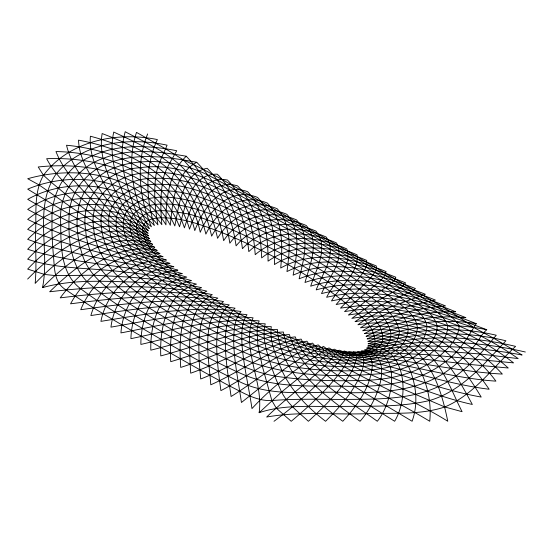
<?xml version="1.0" encoding="UTF-8"?>
<svg xmlns="http://www.w3.org/2000/svg" width="553" height="553" viewBox="0 0 553 553"><rect width="100%" height="100%" fill="white"/><g stroke="black" fill="none" stroke-linecap="round" stroke-linejoin="round"><path stroke-width="0.83" d="M186.23 156.229C167.87 173.995 165.748 200.774 165.969 224.864C138.229 178.985 74.316 169.356 27.705 189.14C72.035 216.271 116.953 243.126 166.398 260.055C132.513 258.175 99.941 283.281 90.865 315.556C138.388 308.36 187.08 300.86 235.053 308.201C227.387 315.618 226.17 327.044 225.424 337.123C224.718 357.079 228.382 376.828 231.092 396.515C259.682 378.826 285.521 355.026 318.169 344.878L324.507 350.443L333.929 356.713L361.966 370.628L402.957 389.001L444.799 406.973L462.073 411.681C451.117 390.252 443.299 365.616 423.75 350.111C407.513 337.572 385.966 334.51 366.017 336.321C396.681 320.705 431.658 314.505 465.868 317.678C422.257 299.906 373.717 286.081 326.629 297.286C333.514 283.032 352.98 266.09 346.772 248.919C317.934 235.827 280.641 232.543 255.223 254.691C253.281 227.947 246.818 199.778 227.435 180.022C200.304 174.769 190.723 208.204 184.419 227.877C167.047 174.727 107.524 152.421 55.971 151.563C64.21 172.495 80.897 188.518 96.409 204.237C113.925 220.986 133.204 236.11 154.764 247.329C113.344 235.606 77.399 264.873 49.673 291.77C103.542 285.438 158.877 283.682 212.276 294.638C185.248 309.5 189.237 347.18 190.702 373.192C225.444 361.012 258.078 340.683 295.288 336.874C299.774 350.187 310.012 360.625 320.194 369.874C343.254 389.402 369.121 405.218 394.642 421.262C409.787 396.487 406.469 344.519 367.766 346.06C412.248 331.779 460.455 329.768 505.898 340.786C483.709 364.351 461.81 391.199 429.446 400.538C400.075 407.437 369.625 406.02 339.673 406.448C312.784 406.98 285.085 403.966 259.143 412.704C263.594 381.086 241.094 348.957 253.053 317.823C208.495 313.454 164.379 324.556 120.941 332.92C122.884 302.429 146.075 272.173 177.955 270.189C127.328 254.954 75.581 242.387 27.685 219.417C63.616 189.561 121.895 191.262 154.377 225.562C145.722 197.559 144.768 166.55 157.384 139.57C117.07 131.331 69.042 140.621 43.48 175.28C33.546 192.527 36.567 213.41 35.544 232.523C35.413 249.486 36.685 266.47 35.164 283.392C64.259 252.645 107.13 223.592 150.858 241.419C131.732 228.866 115.736 212.055 102.471 193.515C91.577 177.451 79.314 160.252 78.519 140.158C128.628 149.241 182.2 177.057 194.78 230.615C202.916 209.131 220.55 181.619 247.64 191.684C265.074 210.209 268.087 236.857 268.046 261.168C297.279 240.534 335.934 246.984 366.708 260.428L366.798 264.624L366.065 267.14L362.775 273.113L357.072 280.482L336.127 304.558C387.681 293.546 439.13 311.415 486.744 329.733C480.744 334.876 477.799 342.59 472.262 348.21C465.806 355.614 458.582 362.326 450.792 368.305C422.478 390.529 384.978 392.727 350.429 392.748C313.012 390.183 272.774 398.803 238.046 380.955C211.716 368.464 186.458 353.879 161.172 339.424C133.791 323.229 105.775 307.807 80.399 288.514C58.867 272.214 61.155 241.433 60.54 217.26C60.498 190.916 78.27 167.006 103.024 158.441C129.609 147.907 158.815 151.404 186.23 156.229C209.117 180.174 224.919 210.285 229.827 243.189C247.108 219.264 280.191 213.9 306.265 225.527C320.201 241.979 309.936 264.583 304.986 282.493C344.512 268.122 387.764 279.161 425.34 294.272C402.377 303.009 377.899 309.583 357.902 324.791C409.925 315.535 464.707 338.816 495.91 381.141C462.882 378.964 430.739 370.503 398.319 364.33C378.522 360.121 358.095 357.701 339.189 350.153C318.231 375.522 290.159 394.144 266.657 417.045C299.38 411.149 332.844 414.812 365.906 413.713C392.201 412.566 419.45 415.407 444.799 406.973C474.356 394.517 492.702 367.455 515.596 346.385C466.76 334.544 415.172 334.945 366.653 348.12C403.31 350.789 393.1 402.059 377.298 421.262C344.906 397.538 301.751 375.722 289.364 334.51C251.138 337.171 216.679 355.952 180.707 367.427C179.089 341.132 178.716 303.922 206.857 291.148C183.382 285.493 159.243 283.378 135.188 282.113C104.289 281.332 72.588 279.106 42.505 287.636C50.212 250.405 33.076 207.195 56.309 173.67C82.881 142.086 128.828 136.881 167.082 145.169C162.617 156.008 156.527 166.418 155.538 178.356C153.734 193.882 155.096 209.615 157.951 224.926C127.052 187.191 66.899 182.013 27.691 209.407C74.054 234.14 123.858 251.131 173.856 266.767C141.52 267.534 114.706 295.807 110.946 327.148C155.711 319.226 201.347 309.258 247.004 314.692C241.149 323.553 241.626 334.848 242 345.024C243.804 366.418 248.843 387.363 251.974 408.57C274.136 384.466 301.053 364.904 328.952 347.899C344.878 358.019 363.584 362.36 381.183 368.651C414.225 379.068 447.004 390.943 481.2 397.061C468.446 375.819 453.806 354.079 431.464 341.961C410.526 330.964 385.959 327.542 362.644 330.777C387.549 315.272 416.547 308.221 445.531 305.94C405.135 289.475 359.402 277.419 316.205 289.896C322.116 273.811 337.731 253.903 326.201 237.043C299.014 224.822 263.712 225.493 242.421 248.67C238.723 219.202 228.424 189.72 207.112 168.285C181.992 173.158 179.096 205.46 174.817 225.928C151.729 173.787 89.641 161.414 38.233 166.978L43.48 175.28L50.869 181.972L72.125 199.592L93.664 215.725L109.003 226.163L125.234 236.221L142.363 245.276L159.997 253.557C123.312 247.889 87.415 272.518 70.556 303.825C121.079 297.21 173.006 292.274 223.516 301.544C200.075 320.595 209.11 358.807 210.783 384.791C242.898 370.614 271.737 347.54 306.915 341.18C315.251 354.176 328.558 362.809 341.395 370.863C370.144 388.87 400.697 403.752 429.743 421.255C431.969 399.225 425.651 375.853 412.669 357.853C402.107 344.512 384.086 340.627 367.863 341.422C405.294 326.166 447.059 321.293 486.744 329.733M147.63 133.944C135.603 163.771 139.225 197.649 151.404 226.785C117.354 195.271 60.851 197.843 27.678 229.398C77.289 250.391 130.84 258.569 182.276 273.645C150.748 276.915 131.531 309.155 130.916 338.678C173.054 329.809 215.649 317.65 259.122 320.864L257.449 326.782L257.041 330.673L257.919 345.832L262.246 365.899L271.848 400.538L276.32 408.218L291.217 421.282C309.397 406.061 327.037 389.83 341.395 370.863C344.443 365.201 351.978 358.42 348.77 351.494L368.464 354.646L412.669 357.853L469.608 364.427L508.262 368.008C466.49 330.307 408.155 308.36 351.846 318.397L370.358 305.083L400.331 287.906L402.964 286.06L405.591 282.873C370.51 268.689 329.201 258.631 293.118 275.18C296.719 255.216 301.772 231.154 286.896 214.35C260.38 202.923 231.942 213.824 217.592 238.315C212.718 216.665 205.101 195.091 191.082 177.568C175.011 155.117 148.709 144.409 125.206 131.718C121.1 146.683 121.314 162.582 124.971 177.617C129.851 196.356 135.838 215.642 148.322 230.829C109.943 203.006 58.286 216.175 27.671 249.279C80.959 266.111 137.891 265.143 191.545 280.62C160.819 287.028 149.974 322.475 150.824 350.173C190.432 340.295 229.951 325.841 271.288 326.664C269.47 339.549 274.558 352.185 279.203 363.943C288.002 387.653 305.83 406.151 325.579 421.275C340.268 406.579 354.957 390.577 361.966 370.628C364.303 364.351 365.678 354.197 357.528 351.618L371.333 351.867L404.354 350.07L434.174 350.498L480.08 353.982L518.182 358.6C468.35 323.636 405.895 300.728 344.567 311.622L355.316 301.82L381.148 280.094L384.992 275.38L386.077 271.606C353.243 257.954 313.427 249.368 280.717 268.018C282.694 245.94 283.378 220.592 267.382 203.082C240.064 191.974 217.315 210.258 205.868 234.113C200.469 211.737 190.439 189.983 173.739 173.78C153.782 154.467 127.667 143.434 102.139 133.536C99.187 151.08 104.952 168.554 112.141 184.343C120.996 203.518 132.153 222.188 148.536 235.889C105.111 211.82 58.307 236.152 27.657 269.117L44.627 274.454L55.438 275.594L93.775 275.207L129.25 277.081L151.425 279.12L172.46 281.836L201.582 287.643C172.342 298.088 169.28 335.153 170.739 361.669C207.907 350.782 244.129 333.535 283.378 332.014C290.546 372.902 328.931 398.395 360.017 421.268C374.049 406.206 398.354 357.362 364.538 349.835C417.487 338.54 472.67 339.749 525.35 352.019M42.505 287.636C70.528 258.562 110.206 229.937 152.635 244.329C132.25 232.433 114.485 216.465 98.987 198.748C85.763 182.725 71.316 165.955 66.533 145.245C117.63 150.022 174.63 175.709 189.506 229.149C196.668 208.716 210.327 177.596 237.624 185.898C255.942 205.025 260.691 232.384 261.645 257.878C289.095 236.38 327.265 241.398 357.079 254.871C358.876 273.223 339.819 286.357 331.503 300.943C380.727 289.993 430.766 305.429 476.23 323.657C467.541 337.427 459.336 352.061 445.497 361.579C420.017 382.102 386.174 386.395 354.501 386.485C318.431 385.192 280.668 389.236 246.348 375.777C217.032 363.591 189.575 347.478 162.05 331.765C136.308 316.185 109.328 301.848 86.897 281.539C69.913 263.899 68.095 237.292 69.16 214.059C70.521 189.112 89.731 168.354 113.185 161.469C140.338 152.78 169.349 157.294 196.75 162.299C219.023 184.792 231.659 214.813 236.09 245.857C255.292 222.334 289.35 219.41 315.887 231.092C329.415 247.433 316.095 269.249 310.682 286.191C352.005 272.823 396.418 284.325 435.356 300.058C409.255 305.615 382.787 312.486 360.438 327.839C385.261 323.871 411.218 327.59 434.112 337.897C457.455 348.618 474.833 368.471 489.142 389.243C455.458 385.109 422.9 374.982 390.059 366.798C371.284 361.503 351.68 357.978 334.15 349.123L281.581 391.98L259.143 412.704M27.65 279.058C59.178 246.756 103.501 216.769 149.483 238.599C131.662 225.479 117.879 207.714 106.867 188.677C97.888 172.702 88.784 155.13 90.388 136.232C139.653 149.096 189.333 178.66 200.241 232.274C209.898 209.525 230.366 186.561 257.553 197.407C274.212 215.387 275.435 241.371 274.412 264.555C305.394 244.868 344.595 252.507 376.379 266.007L375.916 270.009L374.796 272.387L370.551 278.035L340.489 308.125L359.934 305.546L381.238 305.221L404.319 307.544L416.547 309.867L429.232 313.039L473.624 327.445L493.539 338.159L522.094 355.012C491.078 349.282 459.55 346.33 428.015 346.047C405.66 345.362 383.623 349.69 361.406 351.031C370.254 352.427 373.524 362.042 371.789 369.909C368.83 389.92 356.139 406.78 342.784 421.268C312.625 399.107 280.005 369.148 277.35 329.394C237.057 329.754 199.156 345.556 160.771 355.918C159.575 328.924 166.37 292.44 196.474 284.131C168.955 276.97 140.628 273.631 112.39 270.721C84.008 267.852 55.003 268.447 27.664 259.198C58.141 225.928 107.123 207.202 148.121 233.29C133.439 218.926 125.054 199.661 118.218 180.637C112.805 165.147 110.047 148.266 113.752 132.056C138.229 143.497 164.137 154.729 182.455 175.329C197.822 192.306 206.497 214.087 211.654 236.131C224.698 211.709 250.087 197.456 277.164 208.73C292.578 225.838 289.779 250.557 286.966 271.571C321.369 253.965 361.876 263.352 395.817 277.233L394.013 280.73L389.091 285.072L365.616 301.288L348.355 315.051C407.174 304.523 467.396 326.947 513.564 362.886L429.073 354.777L399.28 353.353L366.494 353.146L353.27 351.736C359.83 356.388 354.217 365.443 351.805 370.911C340.952 390.446 324.701 406.282 308.394 421.275C298.675 412.31 287.636 404.063 281.581 391.98C276.935 382.102 273.058 371.893 269.67 361.524C266.187 349.434 262.06 336.418 265.205 323.816C222.804 321.798 181.73 335.042 140.877 344.429C140.586 315.867 155.642 281.857 186.81 277.122C134.358 261.991 79.107 258.251 27.671 239.345C59.143 206.808 113.289 199.08 149.331 228.589C133.639 199.827 126.001 164.269 136.494 132.388L165.596 148.826L183.409 159.893L202.536 169.011L221.843 179.331L338.083 245.56L442.02 306.445L459.391 317.304L473.624 327.445M273.998 421.282C294.535 406.303 313.226 388.835 330.818 370.51C335.457 364.392 342.895 358.938 344.07 350.948C364.109 357.21 385.261 358.067 405.888 361.309C437.983 365.927 469.891 372.342 502.338 374.07C465.619 334.102 408.999 312.086 355.033 321.646L374.727 308.768L387.577 302.056L411.805 291.362L415.427 288.555C379.137 273.956 336.915 263.373 299.118 278.816C303.473 259.903 310.98 236.532 296.602 219.949C270.431 208.446 239.408 216.347 223.654 240.673C218.4 210.396 204.175 182.455 183.409 159.893M196.75 162.299C174.34 174.202 172.667 202.91 170.296 225.278C144.07 174.817 78.104 164.31 27.712 178.73L38.834 184.792L77.786 211.799L109.729 231.465L135.851 244.938L163.059 256.772C127.957 253.198 93.395 277.62 80.752 309.715C129.748 302.837 180.029 296.574 229.239 304.897C220.688 311.401 218.546 322.89 217.253 332.927C215.483 352.226 218.394 371.533 220.896 390.625C251.435 374.955 278.553 351.107 312.59 343.109C322.876 355.759 337.8 363.197 351.805 370.911C383.429 388.406 417.066 402.114 447.771 421.248C442.877 397.407 435.923 372.128 418.635 354.079C405.142 340.973 385.261 337.676 367.151 338.927C401.056 323.47 439.372 317.754 476.23 323.657M198.79 344.616L199.108 360.853L200.725 378.978C234.202 365.934 264.935 344.111 301.143 339.1C307.537 352.302 319.254 361.952 330.818 370.51C356.775 389.188 384.791 404.699 412.096 421.255C419.229 401.796 415.614 379.268 405.888 361.309C398.333 348.176 382.441 343.399 368.111 343.807C408.916 328.952 453.875 325.295 496.269 335.229C484.048 349.904 471.419 364.468 455.997 375.922C424.649 400.165 383.091 399.079 345.487 399.425C320.94 399.439 296.346 398.582 271.848 400.538C256.336 401.298 242.94 392.554 229.564 385.973C203.069 371.886 177.084 356.885 151.087 341.906C122.476 325.04 93.339 308.92 66.07 289.903C54.007 283.039 54.574 268.392 53.496 256.364C52.452 244.744 51.712 233.083 52.017 221.414C50.648 193.73 65.897 166.301 92.22 155.932C118.674 143.808 148.805 145.142 176.711 150.734C170.932 161.538 163.329 171.7 162.312 184.412C160.273 197.753 160.674 211.322 161.849 224.725C132.54 183.091 70.521 175.266 27.698 199.329C72.83 225.486 120.395 247.191 170.006 263.387C137.026 262.91 107.047 289.385 100.922 321.362C147.05 313.827 194.214 305.069 241.004 311.484C234.202 319.655 233.878 331.04 233.67 341.173C234.119 361.821 238.53 382.095 241.426 402.48C267.417 382.047 292.896 359.588 323.623 346.475C337.745 357.722 355.427 362.886 371.789 369.909C404.955 382.365 437.617 396.805 472.331 404.471C460.566 383.118 449.064 359.816 428.015 346.047C409.296 334.268 386.194 331.116 364.51 333.604C392.167 317.989 424.04 311.298 455.637 311.768C413.706 294.638 366.611 281.864 321.528 293.602C327.791 278.401 345.756 260.152 336.487 242.981C308.526 230.297 272.173 228.907 248.809 251.615C245.954 223.571 237.652 194.739 217.336 174.188C190.82 173.262 184.958 207.181 179.525 226.799C159.492 173.877 98.206 156.561 46.652 158.711C57.657 179.766 77.185 194.476 94.66 209.912C113.904 225.707 134.642 239.802 157.225 250.405C118.57 242.186 82.017 268.122 60.229 297.867C112.356 291.41 165.948 288.002 217.841 298.108C201.914 307.288 199.515 327.998 198.79 344.616C222.997 357.48 247.606 370.849 274.806 376.054C306.058 380.851 337.876 381.397 369.432 380.174C394.572 378.846 420.363 372.141 439.981 355.662C448.683 347.865 458.589 338.457 459.19 326.014C452.548 314.664 439.276 309.3 428.941 301.827C417.377 294.666 405.702 287.684 394.013 280.73C366.266 264.32 338.581 247.792 310.523 231.914C279.355 214.405 248.394 196.495 216.783 179.78C193.764 166.418 167.213 159.658 140.586 162.001C116.69 163.584 90.796 175.038 81.332 198.492C74.434 216.527 76.68 236.712 82.335 254.767C89.51 277.495 110.635 291.023 129.367 303.632C151.937 318.231 175.225 331.696 198.79 344.616M447.681 325.613C448.054 338.021 437.914 347.498 429.073 354.777C415.22 365.312 398.34 371.139 381.238 373.6C338.422 377.388 293.85 376.621 252.783 362.733C213.244 347.18 176.642 325.129 140.718 302.671C114.008 286.731 87.388 263.207 85.694 229.896C79.673 196.605 108.125 169.315 140.123 167.718C179.255 162.064 215.145 181.578 248.055 199.992C287.788 221.663 327.362 243.666 366.065 267.14C382.918 277.274 399.771 287.401 416.374 297.929C427.282 306.148 442.504 312.092 447.681 325.613M437.07 325.814C437.561 337.994 427.676 347.395 418.635 354.079C404.872 363.646 388.31 368.243 371.789 369.909C331.358 372.577 289.599 369.929 251.428 355.399C213.748 339.867 178.432 319.074 144.285 296.968C119.607 281.498 95.807 258.604 93.651 227.829C88.383 195.845 118.549 172.861 148.142 172.792C185.462 169.329 219.14 188.366 250.862 205.267C289.426 225.735 327.618 246.956 364.731 269.961C380.388 279.59 396.038 289.247 411.321 299.45C420.881 306.784 434.077 313.109 437.07 325.814M390.985 333.535C389.589 359.657 354.065 356.07 335.927 354.57C306.037 350.415 277.122 340.551 250.046 327.369C221.179 313.039 192.942 297.106 167.068 277.82C151.239 265.032 133.729 249.915 130.073 228.818C127.335 202.757 161.151 202.28 178.882 205.115C207.555 209.843 233.49 224 259.661 235.91C290.996 251.166 321.148 268.896 349.468 289.233C364.621 301.966 386.934 312.286 390.985 333.535M427.006 326.526C424.386 355.766 387.321 364.925 363.114 366.452C324.922 368.118 285.949 363.252 250.426 348.646C214.619 333.176 180.658 313.558 148.28 291.873C125.642 276.846 103.833 255.133 101.434 226.612C96.879 195.866 128.303 177.181 155.538 178.356C191.082 176.815 222.714 195.285 253.309 210.824C290.629 230.083 327.321 250.585 362.775 273.113C377.194 282.244 391.607 291.403 405.543 301.267C414.156 307.959 425.278 314.809 427.006 326.526M399.39 331.282C397.614 358.385 361.634 358.496 341.602 357.349C309.673 354.867 278.518 345.383 249.61 331.807C219.147 317.049 189.465 300.355 162.091 280.385C144.838 266.968 126.492 250.15 123.347 227.338C120.298 200.041 153.865 194.891 174.008 197.822C204.32 201.098 231.251 216.79 258.541 229.191C291.514 245.269 323.346 263.733 353.464 284.691C369.757 298.35 394.856 308.374 399.39 331.282M417.384 327.715C415.006 356.284 378.259 362.899 355.199 363.217C319.143 363.791 282.894 356.803 249.79 342.459C215.829 327.127 183.278 308.588 152.628 287.401C131.946 272.857 111.582 252.645 109.003 226.163C105.063 196.605 137.421 182.29 162.312 184.412C196.101 184.564 225.901 202.37 255.389 216.658C291.369 234.755 326.491 254.574 360.203 276.618C373.413 285.265 386.623 293.933 399.231 303.452C407.098 309.715 416.333 316.945 417.384 327.715M408.183 329.318C406.075 357.197 369.701 360.77 348.024 360.21C314.049 359.374 280.426 350.809 249.521 336.839C217.35 321.749 186.23 304.185 157.259 283.578C138.381 269.567 119.116 251.027 116.317 226.433C112.881 198.015 145.944 188.193 168.471 190.923C200.511 192.644 228.728 209.573 257.124 222.776C291.652 239.808 325.143 258.949 357.072 280.482C369.134 288.659 381.217 296.85 392.561 306.023C399.75 312.023 407.43 319.406 408.183 329.318M142.543 227.338C142.245 246.279 160.142 259.087 172.66 270.825C193.211 287.484 215.981 301.191 239.186 313.793C265.205 327.742 292.378 339.86 320.961 347.505C331.938 350.436 343.199 352.62 354.591 352.745C361.925 352.773 371.83 351.971 374.927 344.063C376.628 325.558 357.425 313.917 345.48 302.92C323.394 285.424 299.429 270.41 274.592 257.159C248.103 243.375 220.82 230.719 192.14 222.223C182.103 219.472 171.741 217.702 161.31 217.799C154.294 218.006 144.644 219.334 142.543 227.338M136.591 224.131C135.167 244.654 153.596 259.502 167.31 272.014C188.981 289.475 213.119 303.583 237.562 316.765C265.032 331.454 294.03 343.634 324.507 350.443C342.058 352.703 371.512 361.296 382.351 342.037C385.427 321.701 363.487 309.493 350.395 297.998C326.588 279.839 301.095 263.947 274.585 250.053C246.935 236.131 218.836 222.382 188.926 214.025C172.723 211.523 144.554 204.347 136.591 224.131"/></g></svg>
